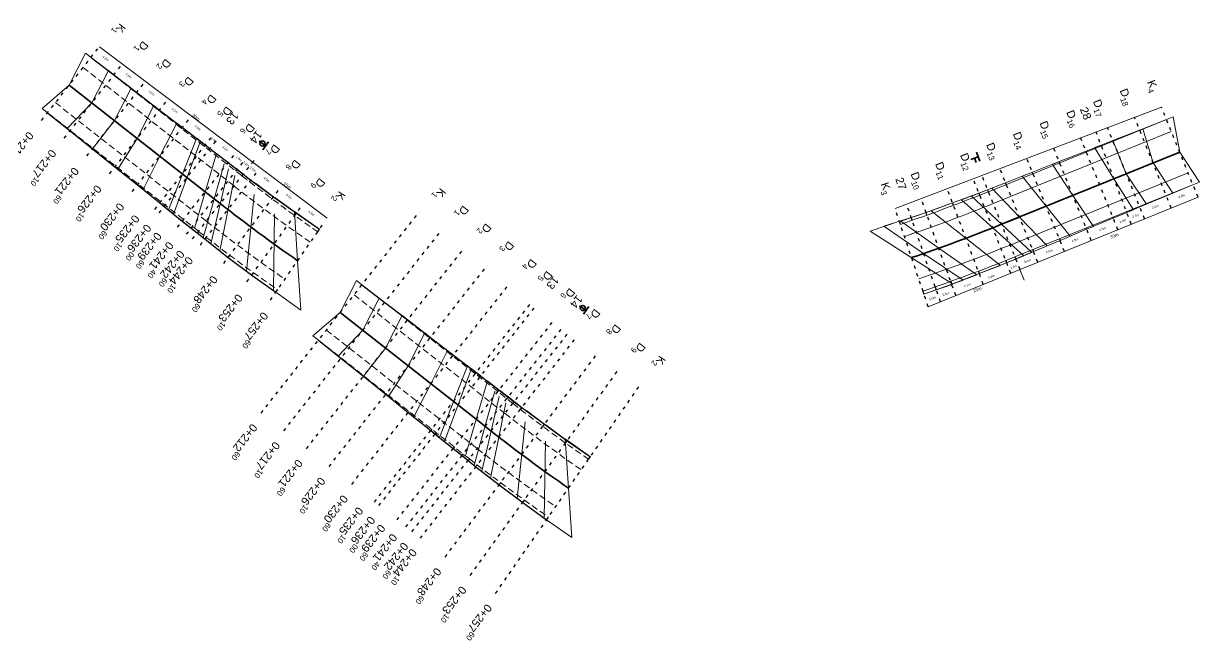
# Model space of a CAD drawing. Header units: millimetres. Extents: x 19067981 to 38137102, y 2652003 to 2652615.
# Drawn here: x 19068202.7 to 19068239.43, y 2652379.9 to 2652399.18 of the extents above; entities that cross this region are included whole.
import ezdxf

# ---------------------------------------------------------------- set-up
doc = ezdxf.new("R2010")
doc.units = ezdxf.units.MM
for name, pattern in [('ACAD_ISO03W100', [30, 12, -18]), ('ACAD_ISO07W100', [3, 0, -3]), ('DASHEDX2', [38.1, 25.4, -12.7])]:
    doc.linetypes.add(name, pattern=pattern)
doc.layers.add('D.K Kesit No', color=93, linetype='Continuous', lineweight=9)
doc.layers.add('dever ve genişletme', color=1, linetype='Continuous', lineweight=20)
for name, color, linetype in [('dever', 130, 'Continuous'), ('en kesitler', 7, 'Continuous'), ('kurp', 94, 'Continuous')]:
    doc.layers.add(name, color=color, linetype=linetype)
doc.styles.get("Standard").update_dxf_attribs({"font": 'arial.ttf'})

# ---------------------------------------------------------------- blocks, each defined once
blk = doc.blocks.new('to')
at = {"layer": 'kurp', "color": 0, "lineweight": 35, "ltscale": 0.2}
for p, q in [((19068315.084, 2652358.653), (19068315.384, 2652358.653)), ((19068315.234, 2652358.653), (19068315.234, 2652358.403))]:
    blk.add_line(p, q, dxfattribs=at)
blk.add_circle((19068315.234, 2652358.528), 0.08, dxfattribs=at)
blk = doc.blocks.new('tf')
at = {"layer": 'kurp', "color": 0, "lineweight": 35, "ltscale": 0.2}
for p, q in [((19068358.572, 2652351.129), (19068358.872, 2652351.129)), ((19068358.722, 2652351.129), (19068358.722, 2652350.879)), ((19068358.722, 2652351.004), (19068358.872, 2652351.004))]:
    blk.add_line(p, q, dxfattribs=at)

msp = doc.modelspace()

# ---------------------------------------------------------------- linework, layer by layer
at = {"color": 0, "linetype": 'ACAD_ISO07W100', "lineweight": 25, "ltscale": 0.05}
for p, q in [((19068203.265, 2652396.154), (19068205.119, 2652398.513)), ((19068203.973, 2652395.598), (19068205.821, 2652397.95)), ((19068204.68, 2652395.042), (19068206.529, 2652397.394)), ((19068205.388, 2652394.486), (19068207.236, 2652396.838)), ((19068239.386, 2652393.754), (19068238.243, 2652396.571)), ((19068206.095, 2652393.929), (19068207.944, 2652396.282)), ((19068238.552, 2652393.415), (19068237.402, 2652396.25)), ((19068206.803, 2652393.373), (19068208.652, 2652395.726)), ((19068206.943, 2652393.264), (19068208.792, 2652395.616)), ((19068236.885, 2652392.737), (19068235.72, 2652395.609)), ((19068237.303, 2652392.908), (19068236.204, 2652395.794)), ((19068237.718, 2652393.076), (19068236.561, 2652395.93)), ((19068236.051, 2652392.399), (19068234.879, 2652395.288)), ((19068207.511, 2652392.817), (19068209.36, 2652395.17)), ((19068235.217, 2652392.06), (19068234.038, 2652394.968)), ((19068208.226, 2652392.255), (19068210.061, 2652394.619)), ((19068234.383, 2652391.721), (19068233.197, 2652394.647)), ((19068233.54, 2652391.378), (19068232.364, 2652394.33)), ((19068233.827, 2652391.495), (19068232.636, 2652394.433)), ((19068208.954, 2652391.683), (19068210.747, 2652394.08)), ((19068232.68, 2652391.029), (19068231.551, 2652394.02)), ((19068209.682, 2652391.11), (19068211.433, 2652393.541)), ((19068230.96, 2652390.329), (19068229.924, 2652393.399)), ((19068231.34, 2652390.484), (19068230.284, 2652393.537)), ((19068231.82, 2652390.679), (19068230.737, 2652393.71)), ((19068210.122, 2652387.006), (19068215.066, 2652393.296)), ((19068210.412, 2652390.537), (19068212.12, 2652393.001)), ((19068210.83, 2652386.45), (19068215.773, 2652392.739)), ((19068211.538, 2652385.893), (19068216.481, 2652392.183)), ((19068212.245, 2652385.337), (19068217.189, 2652391.627)), ((19068212.953, 2652384.781), (19068217.896, 2652391.071)), ((19068213.661, 2652384.225), (19068218.604, 2652390.515)), ((19068213.8, 2652384.115), (19068218.743, 2652390.405)), ((19068214.368, 2652383.669), (19068219.311, 2652389.959)), ((19068215.097, 2652383.098), (19068220.002, 2652389.417)), ((19068215.87, 2652382.509), (19068220.661, 2652388.915)), ((19068216.653, 2652381.933), (19068221.328, 2652388.425)), ((19068217.447, 2652381.373), (19068222.004, 2652387.948))]:
    msp.add_line(p, q, dxfattribs=at)
at = {"color": 2, "lineweight": 30, "ltscale": 0.2}
for p, q in [((19068205.521, 2652397.568), (19068205.527, 2652397.576)), ((19068206.228, 2652397.012), (19068206.241, 2652397.027)), ((19068206.936, 2652396.455), (19068206.955, 2652396.479)), ((19068204.161, 2652395.838), (19068204.155, 2652395.83)), ((19068207.644, 2652395.899), (19068207.668, 2652395.931)), ((19068204.869, 2652395.282), (19068204.857, 2652395.266)), ((19068208.351, 2652395.343), (19068208.382, 2652395.383)), ((19068208.491, 2652395.233), (19068208.523, 2652395.275)), ((19068205.577, 2652394.726), (19068205.558, 2652394.702)), ((19068209.059, 2652394.787), (19068209.096, 2652394.834)), ((19068209.338, 2652394.568), (19068209.376, 2652394.616)), ((19068209.527, 2652394.419), (19068209.568, 2652394.471)), ((19068206.284, 2652394.17), (19068206.26, 2652394.138)), ((19068209.763, 2652394.235), (19068209.806, 2652394.29)), ((19068210.463, 2652393.701), (19068210.511, 2652393.765)), ((19068206.992, 2652393.613), (19068206.961, 2652393.574)), ((19068207.131, 2652393.504), (19068207.099, 2652393.463)), ((19068207.699, 2652393.057), (19068207.662, 2652393.01)), ((19068211.173, 2652393.18), (19068211.226, 2652393.254)), ((19068207.979, 2652392.838), (19068207.941, 2652392.789)), ((19068208.167, 2652392.69), (19068208.127, 2652392.638)), ((19068211.892, 2652392.673), (19068211.949, 2652392.755)), ((19068208.371, 2652392.441), (19068208.414, 2652392.497)), ((19068209.098, 2652391.875), (19068209.146, 2652391.939)), ((19068209.835, 2652391.322), (19068209.887, 2652391.395)), ((19068210.582, 2652390.782), (19068210.639, 2652390.864)), ((19068213.981, 2652390.459), (19068213.988, 2652390.467)), ((19068214.689, 2652389.903), (19068214.701, 2652389.919)), ((19068215.397, 2652389.347), (19068215.415, 2652389.371)), ((19068212.622, 2652388.73), (19068212.616, 2652388.722)), ((19068216.104, 2652388.791), (19068216.129, 2652388.822)), ((19068216.812, 2652388.235), (19068216.843, 2652388.274)), ((19068213.33, 2652388.174), (19068213.317, 2652388.158)), ((19068216.952, 2652388.125), (19068216.984, 2652388.166)), ((19068214.037, 2652387.617), (19068214.019, 2652387.594)), ((19068217.52, 2652387.679), (19068217.557, 2652387.726)), ((19068217.799, 2652387.459), (19068217.837, 2652387.508)), ((19068217.987, 2652387.311), (19068218.028, 2652387.363)), ((19068218.224, 2652387.126), (19068218.267, 2652387.182)), ((19068214.745, 2652387.061), (19068214.72, 2652387.03)), ((19068215.452, 2652386.505), (19068215.422, 2652386.466)), ((19068215.592, 2652386.395), (19068215.56, 2652386.354)), ((19068218.924, 2652386.593), (19068218.972, 2652386.657)), ((19068219.634, 2652386.072), (19068219.686, 2652386.145)), ((19068216.16, 2652385.949), (19068216.123, 2652385.902)), ((19068216.439, 2652385.73), (19068216.401, 2652385.681)), ((19068216.628, 2652385.581), (19068216.587, 2652385.529)), ((19068216.832, 2652385.333), (19068216.875, 2652385.388)), ((19068220.353, 2652385.564), (19068220.409, 2652385.646)), ((19068217.559, 2652384.767), (19068217.607, 2652384.831)), ((19068218.295, 2652384.214), (19068218.348, 2652384.287)), ((19068219.042, 2652383.674), (19068219.099, 2652383.756))]:
    msp.add_line(p, q, dxfattribs=at)
at = {"color": 1, "lineweight": 25, "ltscale": 0.2}
for points in [[(19068204.813, 2652398.124), (19068205.527, 2652397.576), (19068206.241, 2652397.027), (19068206.955, 2652396.479), (19068207.668, 2652395.931), (19068208.382, 2652395.383), (19068208.523, 2652395.275), (19068209.096, 2652394.834), (19068209.376, 2652394.616), (19068209.568, 2652394.471), (19068209.806, 2652394.29), (19068210.511, 2652393.765), (19068211.226, 2652393.254), (19068211.949, 2652392.755)], [(19068203.454, 2652396.394), (19068204.155, 2652395.83), (19068204.857, 2652395.266), (19068205.558, 2652394.702), (19068206.26, 2652394.138), (19068206.961, 2652393.574), (19068207.099, 2652393.463), (19068207.662, 2652393.01), (19068207.941, 2652392.789), (19068207.941, 2652392.789), (19068208.127, 2652392.638), (19068208.371, 2652392.441), (19068208.371, 2652392.441), (19068209.098, 2652391.875), (19068209.834, 2652391.322), (19068210.582, 2652390.782)], [(19068213.274, 2652391.016), (19068213.988, 2652390.467), (19068214.701, 2652389.919), (19068215.415, 2652389.371), (19068216.129, 2652388.822), (19068216.843, 2652388.274), (19068216.984, 2652388.166), (19068217.557, 2652387.726), (19068217.837, 2652387.508), (19068218.028, 2652387.363), (19068218.267, 2652387.182), (19068218.972, 2652386.657), (19068219.686, 2652386.145), (19068220.409, 2652385.646)], [(19068211.914, 2652389.286), (19068212.616, 2652388.722), (19068213.317, 2652388.158), (19068214.019, 2652387.594), (19068214.72, 2652387.03), (19068215.422, 2652386.466), (19068215.56, 2652386.354), (19068216.123, 2652385.902), (19068216.401, 2652385.681), (19068216.401, 2652385.681), (19068216.587, 2652385.529), (19068216.832, 2652385.333), (19068216.832, 2652385.333), (19068217.558, 2652384.766), (19068218.295, 2652384.213), (19068219.042, 2652383.674)]]:
    msp.add_lwpolyline(points, dxfattribs=at)
at = {"color": 0, "linetype": 'ACAD_ISO07W100', "lineweight": 25, "ltscale": 0.05}
for points in [[(19068207.79, 2652392.598), (19068209.639, 2652394.95)], [(19068207.979, 2652392.449), (19068209.828, 2652394.802)], [(19068214.647, 2652383.449), (19068219.591, 2652389.739)], [(19068214.836, 2652383.301), (19068219.779, 2652389.591)]]:
    msp.add_lwpolyline(points, dxfattribs=at)
at = {"color": 0, "lineweight": 25}
for p in [(19068208.381, 2652393.921), (19068209.089, 2652393.366), (19068233.809, 2652393.134), (19068209.805, 2652392.82), (19068232.974, 2652392.797), (19068210.53, 2652392.288), (19068232.135, 2652392.471), (19068231.291, 2652392.161), (19068230.44, 2652391.866), (19068216.841, 2652386.813), (19068217.549, 2652386.257), (19068218.265, 2652385.712), (19068218.991, 2652385.18)]:
    msp.add_point(p, dxfattribs=at)
at = {"layer": 'D.K Kesit No', "lineweight": 0, "ltscale": 0.2}
for p, q in [((19068212.188, 2652393.1), (19068205.073, 2652398.454)), ((19068209.828, 2652394.802), (19068209.902, 2652394.896))]:
    msp.add_line(p, q, dxfattribs=at)
at = {"layer": 'D.K Kesit No', "color": 1, "lineweight": 20, "ltscale": 0.2}
for p, q in [((19068229.924, 2652393.399), (19068238.243, 2652396.571)), ((19068238.605, 2652396.265), (19068238.815, 2652395.163)), ((19068237.981, 2652394.825), (19068237.666, 2652395.895)), ((19068236.15, 2652395.305), (19068236.761, 2652394.331)), ((19068237.146, 2652394.487), (19068236.726, 2652395.524)), ((19068238.815, 2652395.163), (19068239.432, 2652394.226)), ((19068235.478, 2652393.811), (19068234.839, 2652394.78)), ((19068237.775, 2652393.532), (19068237.146, 2652394.487)), ((19068238.604, 2652393.879), (19068237.981, 2652394.825)), ((19068233.893, 2652394.407), (19068234.644, 2652393.473)), ((19068236.761, 2652394.331), (19068237.37, 2652393.364)), ((19068230.96, 2652390.329), (19068239.386, 2652393.754)), ((19068232.311, 2652393.783), (19068233.253, 2652392.909)), ((19068233.81, 2652393.135), (19068232.945, 2652394.034)), ((19068236.118, 2652392.839), (19068235.478, 2652393.811)), ((19068231.998, 2652393.667), (19068232.974, 2652392.797)), ((19068234.644, 2652393.473), (19068235.396, 2652392.535)), ((19068231.291, 2652392.161), (19068230.104, 2652393.007)), ((19068231.055, 2652393.329), (19068232.135, 2652392.471)), ((19068234.677, 2652392.233), (19068233.81, 2652393.135)), ((19068229.148, 2652392.695), (19068231.733, 2652391.041)), ((19068230.817, 2652391.995), (19068229.576, 2652392.847)), ((19068232.974, 2652392.797), (19068233.951, 2652391.927)), ((19068233.253, 2652392.909), (19068234.197, 2652392.031)), ((19068232.135, 2652392.471), (19068233.213, 2652391.622)), ((19068232.052, 2652391.165), (19068230.817, 2652391.995)), ((19068232.474, 2652391.326), (19068231.291, 2652392.161)), ((19068233.96, 2652391.166), (19068233.826, 2652391.499))]:
    msp.add_line(p, q, dxfattribs=at)
at = {"layer": 'D.K Kesit No', "color": 4, "lineweight": 0, "ltscale": 0.2}
for p, q in [((19068238.605, 2652396.265), (19068238.401, 2652396.182)), ((19068237.666, 2652395.895), (19068237.563, 2652395.853)), ((19068236.362, 2652395.38), (19068236.15, 2652395.305)), ((19068235.05, 2652394.866), (19068234.839, 2652394.78)), ((19068235.888, 2652395.195), (19068235.678, 2652395.11)), ((19068234.212, 2652394.537), (19068233.893, 2652394.407)), ((19068233.375, 2652394.208), (19068232.945, 2652394.034)), ((19068239.432, 2652394.226), (19068239.228, 2652394.143)), ((19068232.542, 2652393.882), (19068231.998, 2652393.667)), ((19068232.815, 2652393.988), (19068232.311, 2652393.783)), ((19068238.398, 2652393.796), (19068238.604, 2652393.879)), ((19068231.719, 2652393.574), (19068231.055, 2652393.329)), ((19068237.568, 2652393.448), (19068237.775, 2652393.532)), ((19068230.058, 2652393.001), (19068229.148, 2652392.695)), ((19068230.428, 2652393.122), (19068229.576, 2652392.847)), ((19068230.891, 2652393.28), (19068230.104, 2652393.007)), ((19068236.737, 2652393.101), (19068236.947, 2652393.186)), ((19068237.162, 2652393.28), (19068237.37, 2652393.364)), ((19068235.907, 2652392.753), (19068236.118, 2652392.839)), ((19068235.077, 2652392.406), (19068235.396, 2652392.535)), ((19068233.408, 2652391.708), (19068233.951, 2652391.927)), ((19068233.693, 2652391.827), (19068234.197, 2652392.031)), ((19068234.247, 2652392.058), (19068234.677, 2652392.233)), ((19068232.553, 2652391.366), (19068233.213, 2652391.622)), ((19068231.209, 2652390.864), (19068232.052, 2652391.165)), ((19068231.692, 2652391.039), (19068232.474, 2652391.326)), ((19068230.826, 2652390.728), (19068231.733, 2652391.041))]:
    msp.add_line(p, q, dxfattribs=at)
at = {"layer": 'D.K Kesit No', "color": 2, "lineweight": 30, "ltscale": 0.2}
for p, q in [((19068237.567, 2652395.844), (19068237.563, 2652395.853)), ((19068236.37, 2652395.358), (19068236.362, 2652395.38)), ((19068236.733, 2652395.505), (19068236.726, 2652395.524)), ((19068235.065, 2652394.829), (19068235.05, 2652394.866)), ((19068235.899, 2652395.167), (19068235.888, 2652395.195)), ((19068234.231, 2652394.491), (19068234.212, 2652394.537)), ((19068233.397, 2652394.152), (19068233.375, 2652394.208)), ((19068232.568, 2652393.817), (19068232.542, 2652393.882)), ((19068232.841, 2652393.927), (19068232.816, 2652393.988)), ((19068238.394, 2652393.805), (19068238.398, 2652393.796)), ((19068231.747, 2652393.499), (19068231.719, 2652393.574)), ((19068237.56, 2652393.467), (19068237.568, 2652393.448)), ((19068230.09, 2652392.906), (19068230.058, 2652393.001)), ((19068230.458, 2652393.032), (19068230.427, 2652393.122)), ((19068230.921, 2652393.195), (19068230.891, 2652393.28)), ((19068236.726, 2652393.128), (19068236.737, 2652393.101)), ((19068237.153, 2652393.302), (19068237.162, 2652393.28)), ((19068235.892, 2652392.79), (19068235.907, 2652392.753)), ((19068235.058, 2652392.452), (19068235.077, 2652392.406)), ((19068234.224, 2652392.114), (19068234.247, 2652392.058)), ((19068233.382, 2652391.773), (19068233.408, 2652391.708)), ((19068233.668, 2652391.888), (19068233.693, 2652391.827)), ((19068232.525, 2652391.441), (19068232.553, 2652391.366)), ((19068230.792, 2652390.822), (19068230.824, 2652390.727)), ((19068231.178, 2652390.953), (19068231.209, 2652390.864)), ((19068231.661, 2652391.123), (19068231.692, 2652391.039))]:
    msp.add_line(p, q, dxfattribs=at)
at = {"layer": 'D.K Kesit No', "color": 1, "lineweight": 20, "ltscale": 0.2}
for points in [[(19068230.059, 2652392.998), (19068230.427, 2652393.122), (19068230.891, 2652393.28), (19068231.719, 2652393.574), (19068232.542, 2652393.882), (19068232.816, 2652393.988), (19068233.375, 2652394.208), (19068234.212, 2652394.537), (19068235.05, 2652394.866), (19068235.888, 2652395.195), (19068236.362, 2652395.38), (19068236.726, 2652395.524), (19068237.563, 2652395.853), (19068238.401, 2652396.182)], [(19068230.824, 2652390.727), (19068231.209, 2652390.864), (19068231.692, 2652391.039), (19068232.553, 2652391.366), (19068233.408, 2652391.708), (19068233.693, 2652391.827), (19068234.247, 2652392.058), (19068235.077, 2652392.406), (19068235.907, 2652392.753), (19068236.737, 2652393.101), (19068237.162, 2652393.28), (19068237.568, 2652393.448), (19068238.398, 2652393.796), (19068239.228, 2652394.143)]]:
    msp.add_lwpolyline(points, dxfattribs=at)
at = {"layer": 'dever', "linetype": 'ACAD_ISO03W100', "lineweight": 0, "ltscale": 0.2}
for p, q in [((19068204.64, 2652398.26), (19068204.813, 2652398.124)), ((19068205.527, 2652397.576), (19068205.352, 2652397.713)), ((19068206.241, 2652397.027), (19068206.064, 2652397.166)), ((19068206.954, 2652396.479), (19068206.777, 2652396.619)), ((19068207.668, 2652395.931), (19068207.489, 2652396.072)), ((19068208.382, 2652395.383), (19068208.111, 2652395.596)), ((19068208.523, 2652395.275), (19068208.229, 2652395.506)), ((19068209.375, 2652394.617), (19068208.998, 2652394.913)), ((19068210.511, 2652393.765), (19068209.948, 2652394.194)), ((19068211.226, 2652393.254), (19068210.554, 2652393.746)), ((19068207.94, 2652392.79), (19068207.562, 2652393.087)), ((19068211.949, 2652392.755), (19068211.165, 2652393.309)), ((19068213.101, 2652391.151), (19068213.274, 2652391.016)), ((19068213.987, 2652390.467), (19068213.813, 2652390.604)), ((19068214.701, 2652389.919), (19068214.525, 2652390.058)), ((19068215.415, 2652389.371), (19068215.237, 2652389.511)), ((19068216.129, 2652388.822), (19068215.95, 2652388.963)), ((19068216.843, 2652388.274), (19068216.572, 2652388.487)), ((19068216.983, 2652388.167), (19068216.689, 2652388.398)), ((19068217.836, 2652387.508), (19068217.459, 2652387.805)), ((19068218.972, 2652386.657), (19068218.409, 2652387.086)), ((19068219.686, 2652386.145), (19068219.015, 2652386.638)), ((19068220.409, 2652385.646), (19068219.625, 2652386.2)), ((19068216.4, 2652385.682), (19068216.023, 2652385.978))]:
    msp.add_line(p, q, dxfattribs=at)
at = {"layer": 'dever', "lineweight": 0, "ltscale": 0.2}
for p, q in [((19068203.281, 2652396.53), (19068203.454, 2652396.394)), ((19068204.155, 2652395.83), (19068204.068, 2652395.899)), ((19068205.558, 2652394.702), (19068205.647, 2652394.633)), ((19068206.26, 2652394.138), (19068206.439, 2652393.997)), ((19068206.961, 2652393.574), (19068207.232, 2652393.361)), ((19068207.099, 2652393.463), (19068207.393, 2652393.231)), ((19068207.662, 2652393.01), (19068208.027, 2652392.723)), ((19068211.366, 2652390.228), (19068210.582, 2652390.782)), ((19068211.741, 2652389.422), (19068211.914, 2652389.286)), ((19068212.616, 2652388.722), (19068212.529, 2652388.79)), ((19068214.018, 2652387.594), (19068214.107, 2652387.524)), ((19068214.72, 2652387.03), (19068214.899, 2652386.889)), ((19068215.422, 2652386.466), (19068215.693, 2652386.253)), ((19068215.56, 2652386.354), (19068215.854, 2652386.123)), ((19068216.123, 2652385.902), (19068216.488, 2652385.615)), ((19068219.826, 2652383.12), (19068219.042, 2652383.674))]:
    msp.add_line(p, q, dxfattribs=at)
at = {"layer": 'dever', "color": 3, "linetype": 'ACAD_ISO03W100', "lineweight": 0, "ltscale": 0.2}
for p, q in [((19068209.096, 2652394.834), (19068208.731, 2652395.121)), ((19068217.557, 2652387.726), (19068217.192, 2652388.013))]:
    msp.add_line(p, q, dxfattribs=at)
at = {"layer": 'dever', "color": 6, "linetype": 'ACAD_ISO03W100', "lineweight": 0, "ltscale": 0.2}
for p, q in [((19068209.568, 2652394.471), (19068209.14, 2652394.807)), ((19068218.028, 2652387.363), (19068217.601, 2652387.699))]:
    msp.add_line(p, q, dxfattribs=at)
at = {"layer": 'dever', "color": 2, "linetype": 'ACAD_ISO03W100', "lineweight": 0, "ltscale": 0.2}
for p, q in [((19068209.806, 2652394.29), (19068209.345, 2652394.65)), ((19068218.267, 2652387.182), (19068217.806, 2652387.542))]:
    msp.add_line(p, q, dxfattribs=at)
at = {"layer": 'dever ve genişletme', "linetype": 'ACAD_ISO03W100', "lineweight": 0, "ltscale": 0.2}
for p, q in [((19068204.133, 2652397.259), (19068204.64, 2652398.26)), ((19068204.841, 2652396.703), (19068205.352, 2652397.713)), ((19068205.549, 2652396.147), (19068206.064, 2652397.166)), ((19068206.256, 2652395.591), (19068206.777, 2652396.619)), ((19068206.964, 2652395.034), (19068207.489, 2652396.072)), ((19068207.231, 2652393.357), (19068208.111, 2652395.596)), ((19068207.392, 2652393.227), (19068208.229, 2652395.506)), ((19068208.731, 2652395.121), (19068208.026, 2652392.72)), ((19068208.317, 2652392.485), (19068208.998, 2652394.913)), ((19068208.554, 2652392.299), (19068209.14, 2652394.807)), ((19068208.832, 2652392.082), (19068209.345, 2652394.65)), ((19068209.662, 2652391.451), (19068209.948, 2652394.194)), ((19068210.507, 2652390.836), (19068210.554, 2652393.746)), ((19068211.265, 2652391.769), (19068211.165, 2652393.309)), ((19068211.265, 2652391.769), (19068211.366, 2652390.228)), ((19068212.594, 2652390.151), (19068213.101, 2652391.151)), ((19068213.302, 2652389.595), (19068213.813, 2652390.604)), ((19068214.009, 2652389.038), (19068214.525, 2652390.058)), ((19068214.717, 2652388.482), (19068215.237, 2652389.511)), ((19068215.425, 2652387.926), (19068215.95, 2652388.963)), ((19068215.691, 2652386.249), (19068216.572, 2652388.487)), ((19068215.853, 2652386.119), (19068216.689, 2652388.398)), ((19068217.192, 2652388.013), (19068216.487, 2652385.611)), ((19068216.778, 2652385.377), (19068217.459, 2652387.805)), ((19068217.014, 2652385.191), (19068217.601, 2652387.699)), ((19068217.293, 2652384.973), (19068217.806, 2652387.542)), ((19068218.122, 2652384.343), (19068218.409, 2652387.086)), ((19068218.967, 2652383.728), (19068219.015, 2652386.638)), ((19068219.726, 2652384.66), (19068219.625, 2652386.2)), ((19068219.726, 2652384.66), (19068219.826, 2652383.12))]:
    msp.add_line(p, q, dxfattribs=at)
at = {"layer": 'dever ve genişletme', "lineweight": 0, "ltscale": 0.2}
for p, q in [((19068204.133, 2652397.259), (19068203.281, 2652396.53)), ((19068204.841, 2652396.703), (19068204.068, 2652395.899)), ((19068205.549, 2652396.147), (19068204.857, 2652395.266)), ((19068206.256, 2652395.591), (19068205.646, 2652394.631)), ((19068206.964, 2652395.034), (19068206.438, 2652393.995)), ((19068212.594, 2652390.151), (19068211.741, 2652389.422)), ((19068213.302, 2652389.595), (19068212.529, 2652388.79)), ((19068214.009, 2652389.038), (19068213.317, 2652388.158)), ((19068214.717, 2652388.482), (19068214.107, 2652387.523)), ((19068215.425, 2652387.926), (19068214.898, 2652386.887))]:
    msp.add_line(p, q, dxfattribs=at)
at = {"layer": 'kurp', "lineweight": 35}
msp.add_line((19068233.253, 2652392.909), (19068238.815, 2652395.163), dxfattribs=at)
at = {"layer": 'kurp', "linetype": 'DASHEDX2', "lineweight": 0, "ltscale": 0.008}
for points in [[(19068204.566, 2652397.809), (19068209.283, 2652394.102, 0.01501), (19068211.664, 2652392.344, 0.01501)], [(19068204.813, 2652398.124), (19068209.531, 2652394.416, 0.01501), (19068211.892, 2652392.673, 0.01501)], [(19068203.701, 2652396.709), (19068208.418, 2652393.001, 0.01501), (19068210.867, 2652391.193, 0.01501)], [(19068203.454, 2652396.394), (19068208.171, 2652392.687, 0.01501), (19068210.639, 2652390.864, 0.01501)], [(19068213.274, 2652391.016), (19068217.991, 2652387.308, 0.01501), (19068220.353, 2652385.564, 0.01501)], [(19068213.027, 2652390.701), (19068217.744, 2652386.994, 0.01501), (19068220.125, 2652385.235, 0.01501)], [(19068212.162, 2652389.6), (19068216.879, 2652385.893, 0.01501), (19068219.327, 2652384.085, 0.01501)], [(19068211.914, 2652389.286), (19068216.632, 2652385.578, 0.01501), (19068219.099, 2652383.756, 0.01501)]]:
    msp.add_lwpolyline(points, format="xyb", dxfattribs=at)
at = {"layer": 'kurp', "lineweight": 35}
for points in [[(19068204.133, 2652397.259), (19068208.379, 2652393.922)], [(19068212.594, 2652390.151), (19068216.84, 2652386.814)]]:
    msp.add_lwpolyline(points, dxfattribs=at)
at = {"layer": 'kurp', "lineweight": 0}
for points in [[(19068230.09, 2652392.906, 0.015007), (19068232.841, 2652393.927), (19068238.401, 2652396.182)], [(19068230.217, 2652392.527, 0.015007), (19068232.992, 2652393.556), (19068238.552, 2652395.811)], [(19068230.665, 2652391.201, 0.015007), (19068233.518, 2652392.259), (19068239.078, 2652394.514)], [(19068230.792, 2652390.822, 0.015007), (19068233.668, 2652391.888), (19068239.228, 2652394.143)]]:
    msp.add_lwpolyline(points, format="xyb", dxfattribs=at)
at = {"layer": 'kurp', "lineweight": 35}
for points in [[(19068208.379, 2652393.922), (19068208.847, 2652393.554, 0.015034), (19068211.265, 2652391.769)], [(19068230.44, 2652391.866, 0.015001), (19068233.253, 2652392.909), (19068233.81, 2652393.135)], [(19068216.84, 2652386.814), (19068217.308, 2652386.446, 0.015034), (19068219.726, 2652384.66)]]:
    msp.add_lwpolyline(points, format="xyb", dxfattribs=at)

# ---------------------------------------------------------------- block references
at = {"color": 0, "lineweight": 25}
for name, p, rotation in [('to', (27864108.007, 19777459.894), 234.8948382856847), ('tf', (10120748.447, 19698796.385), 289.7756682587356), ('to', (27864118.013, 19777454.751), 234.8948382856847)]:
    msp.add_blockref(name, p, dxfattribs=dict(at, rotation=rotation))

# ---------------------------------------------------------------- texts
at = {"layer": 'en kesitler', "color": 6, "lineweight": 0, "attachment_point": 1}
for s, insert, char_height, rotation in [('4.5m', (19068205.205, 2652398.182), 0.07, 321.823), ('4.5m', (19068205.924, 2652397.641), 0.07, 321.823), ('4.5m', (19068206.643, 2652397.1), 0.07, 321.823), ('4.5m', (19068207.362, 2652396.558), 0.07, 321.823), ('30m', (19068208.013, 2652396.376), 0.1, 322.0115), ('4.5m', (19068208.082, 2652396.017), 0.07, 321.823), ('0.9m', (19068208.583, 2652395.639), 0.07, 321.823), ('3.6m', (19068208.943, 2652395.369), 0.07, 321.823), ('1.8m', (19068209.367, 2652395.05), 0.07, 321.823), ('1.2m', (19068209.595, 2652394.888), 0.07, 321.823), ('1.5m', (19068209.804, 2652394.721), 0.07, 321.823), ('4.5m', (19068210.234, 2652394.398), 0.07, 321.823), ('15m', (19068210.865, 2652394.241), 0.1, 322.0115), ('4.5m', (19068210.933, 2652393.872), 0.07, 321.823), ('4.5m', (19068238.763, 2652393.787), 0.07, 19.3857), ('4.5m', (19068237.933, 2652393.45), 0.07, 19.3857), ('4.5m', (19068211.631, 2652393.346), 0.07, 321.823), ('1.9m', (19068236.919, 2652393.011), 0.07, 19.3857), ('2.6m', (19068237.324, 2652393.174), 0.07, 19.3857), ('4.5m', (19068236.287, 2652392.758), 0.07, 19.3857), ('4.5m', (19068235.424, 2652392.41), 0.07, 19.3857), ('30m', (19068236.629, 2652392.549), 0.1, 19.7916), ('4.5m', (19068234.624, 2652392.063), 0.07, 19.3857), ('1.5m', (19068233.515, 2652391.577), 0.07, 19.3857), ('3.0m', (19068233.942, 2652391.757), 0.07, 19.3857), ('4.5m', (19068232.813, 2652391.27), 0.07, 19.3857), ('4.5m', (19068232.065, 2652391.001), 0.07, 19.3857), ('15m', (19068232.351, 2652390.872), 0.1, 19.7916), ('2.0m', (19068230.975, 2652390.591), 0.07, 19.3857), ('2.5m', (19068231.393, 2652390.726), 0.07, 19.3857)]:
    msp.add_mtext_dynamic_manual_height_columns(s, width=1.10218, gutter_width=0.91, heights=[0], dxfattribs=dict(at, insert=insert, char_height=char_height, rotation=rotation))
at = {"layer": 'kurp', "color": 0, "lineweight": 0, "ltscale": 0.2, "char_height": 0.25, "attachment_point": 5}
for s, insert, rotation in [('\\A1;K{\\H0.7x;\\S^ 1;}', (19068205.668, 2652399.008), 231.836), ('\\A1;D{\\H0.7x;\\S^ 1;}', (19068206.375, 2652398.452), 231.836), ('\\A1;D{\\H0.7x;\\S^ 2;}', (19068207.083, 2652397.896), 231.836), ('\\A1;D{\\H0.7x;\\S^ 3;}', (19068207.79, 2652397.34), 231.836), ('\\A1;D{\\H0.7x;\\S^ 4;}', (19068208.498, 2652396.784), 231.836), ('\\A1;D{\\H0.7x;\\S^ 5;}', (19068208.988, 2652396.411), 231.836), ('\\A1;13', (19068209.228, 2652396.222), 231.836), ('\\A1;D{\\H0.7x;\\S^ 6;}', (19068209.697, 2652395.876), 231.836), ('\\A1;0+212{\\H0.7x;\\S60^ ;}', (19068202.588, 2652395.231), 231.836), ('\\A1;14', (19068209.964, 2652395.632), 231.836), ('\\A1;0+217{\\H0.7x;\\S10^ ;}', (19068203.295, 2652394.675), 231.836), ('\\A1;D{\\H0.7x;\\S^ 7;}', (19068210.483, 2652395.226), 231.836), ('\\A1;D{\\H0.7x;\\S^ 8;}', (19068211.127, 2652394.745), 231.836), ('\\A1;0+221{\\H0.7x;\\S60^ ;}', (19068204.003, 2652394.119), 231.836), ('\\A1;0+226{\\H0.7x;\\S10^ ;}', (19068204.71, 2652393.563), 231.836), ('\\A1;D{\\H0.7x;\\S^ 9;}', (19068211.897, 2652394.17), 231.836), ('\\A1;K{\\H0.7x;\\S^ 2;}', (19068212.531, 2652393.766), 237.5595), ('\\A1;K{\\H0.7x;\\S^ 1;}', (19068215.673, 2652393.866), 231.836), ('\\A1;0+230{\\H0.7x;\\S60^ ;}', (19068205.418, 2652393.007), 231.836), ('\\A1;D{\\H0.7x;\\S^ 1;}', (19068216.381, 2652393.31), 231.836), ('\\A1;0+235{\\H0.7x;\\S10^ ;}', (19068205.894, 2652392.633), 231.836), ('\\A1;0+236{\\H0.7x;\\S00^ ;}', (19068206.265, 2652392.341), 231.836), ('\\A1;0+239{\\H0.7x;\\S60^ ;}', (19068206.585, 2652392.089), 231.836), ('\\A1;D{\\H0.7x;\\S^ 2;}', (19068217.088, 2652392.753), 231.836), ('\\A1;0+241{\\H0.7x;\\S40^ ;}', (19068206.955, 2652391.799), 231.836), ('\\A1;D{\\H0.7x;\\S^ 3;}', (19068217.796, 2652392.197), 231.836), ('\\A1;0+242{\\H0.7x;\\S60^ ;}', (19068207.301, 2652391.527), 231.836), ('\\A1;0+244{\\H0.7x;\\S10^ ;}', (19068207.567, 2652391.33), 231.836), ('\\A1;D{\\H0.7x;\\S^ 4;}', (19068218.503, 2652391.641), 231.836), ('\\A1;0+248{\\H0.7x;\\S60^ ;}', (19068208.335, 2652390.734), 231.836), ('\\A1;D{\\H0.7x;\\S^ 5;}', (19068218.994, 2652391.268), 231.836), ('\\A1;13', (19068219.234, 2652391.079), 231.836), ('\\A1;D{\\H0.7x;\\S^ 6;}', (19068219.702, 2652390.733), 231.836), ('\\A1;0+253{\\H0.7x;\\S10^ ;}', (19068209.119, 2652390.159), 231.836), ('\\A1;14', (19068219.969, 2652390.489), 231.836), ('\\A1;0+257{\\H0.7x;\\S60^ ;}', (19068209.912, 2652389.598), 231.836), ('\\A1;D{\\H0.7x;\\S^ 7;}', (19068220.489, 2652390.083), 231.836), ('\\A1;D{\\H0.7x;\\S^ 8;}', (19068221.133, 2652389.602), 231.836), ('\\A1;D{\\H0.7x;\\S^ 9;}', (19068221.902, 2652389.027), 231.836), ('\\A1;K{\\H0.7x;\\S^ 2;}', (19068222.536, 2652388.623), 237.5595), ('\\A1;0+212{\\H0.7x;\\S60^ ;}', (19068209.576, 2652386.104), 231.836), ('\\A1;0+217{\\H0.7x;\\S10^ ;}', (19068210.283, 2652385.547), 231.836), ('\\A1;0+221{\\H0.7x;\\S60^ ;}', (19068210.991, 2652384.991), 231.836), ('\\A1;0+226{\\H0.7x;\\S10^ ;}', (19068211.699, 2652384.435), 231.836), ('\\A1;0+230{\\H0.7x;\\S60^ ;}', (19068212.406, 2652383.879), 231.836), ('\\A1;0+235{\\H0.7x;\\S10^ ;}', (19068212.882, 2652383.505), 231.836), ('\\A1;0+236{\\H0.7x;\\S00^ ;}', (19068213.254, 2652383.213), 231.836), ('\\A1;0+239{\\H0.7x;\\S60^ ;}', (19068213.573, 2652382.962), 231.836), ('\\A1;0+241{\\H0.7x;\\S40^ ;}', (19068213.943, 2652382.671), 231.836), ('\\A1;0+242{\\H0.7x;\\S60^ ;}', (19068214.29, 2652382.399), 231.836), ('\\A1;0+244{\\H0.7x;\\S10^ ;}', (19068214.556, 2652382.203), 231.836), ('\\A1;0+248{\\H0.7x;\\S60^ ;}', (19068215.323, 2652381.606), 231.836), ('\\A1;0+253{\\H0.7x;\\S10^ ;}', (19068216.107, 2652381.031), 231.836), ('\\A1;0+257{\\H0.7x;\\S60^ ;}', (19068216.901, 2652380.471), 231.836)]:
    msp.add_mtext(s, dxfattribs=dict(at, insert=insert, rotation=rotation))
at = {"layer": 'kurp', "color": 4, "lineweight": 0, "ltscale": 0.2, "char_height": 0.25, "attachment_point": 5}
for s, insert, rotation in [('\\A1;{\\C0;K\\H0.7x;\\S^ 4;}', (19068237.938, 2652397.213), 292.1577), ('\\A1;{\\C7;D\\H0.7x;\\S^ 18;}', (19068237.109, 2652396.876), 292.1577), ('\\A1;{\\C7;D\\H0.7x;\\S^ 17;}', (19068236.275, 2652396.538), 292.1577), ('\\A1;{\\C7;D\\H0.7x;\\S^ 16;}', (19068235.44, 2652396.2), 292.1577), ('\\A1;{\\C7;28}', (19068235.878, 2652396.372), 292.1577), ('\\A1;{\\C7;D\\H0.7x;\\S^ 15;}', (19068234.606, 2652395.862), 292.1577), ('\\A1;{\\C7;D\\H0.7x;\\S^ 14;}', (19068233.772, 2652395.523), 292.1577), ('\\A1;{\\C7;D\\H0.7x;\\S^ 13;}', (19068232.938, 2652395.185), 292.1577), ('\\A1;{\\C7;D\\H0.7x;\\S^ 11;}', (19068231.344, 2652394.583), 292.1577), ('\\A1;{\\C7;D\\H0.7x;\\S^ 12;}', (19068232.124, 2652394.861), 292.1577), ('\\A1;{\\C7;D\\H0.7x;\\S^ 10;}', (19068230.577, 2652394.271), 292.1577), ('\\A1;{\\C0;K\\H0.7x;\\S^ 3;}', (19068229.611, 2652394.022), 289.0846), ('\\A1;{\\C0;27}', (19068230.11, 2652394.181), 289.0846)]:
    msp.add_mtext(s, dxfattribs=dict(at, insert=insert, rotation=rotation))

doc.saveas('drawing.dxf')
